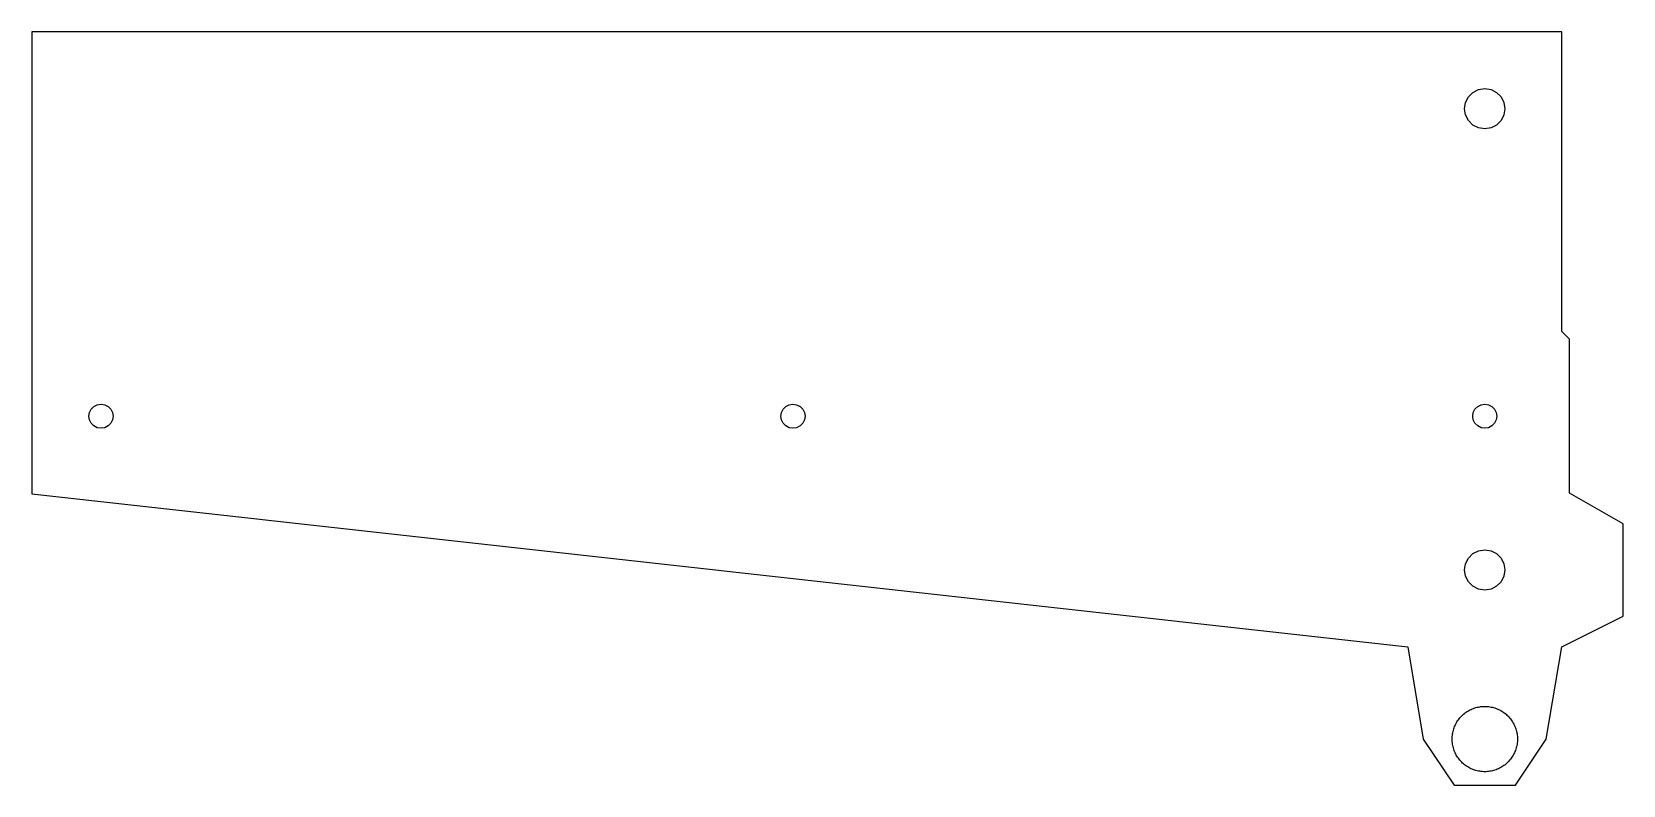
# Model space of a CAD drawing. Header units: metres. Extents: x -189 to 18, y -48 to 50.
import ezdxf

# ---------------------------------------------------------------- set-up
doc = ezdxf.new("R2010")
doc.units = ezdxf.units.M

msp = doc.modelspace()

# ---------------------------------------------------------------- linework, layer by layer
for p, q in [((10, 50), (-189, 50)), ((-189, 50), (-189, -10.1111)), ((10, 11), (10, 50)), ((-2.49652, 40.8112), (-2.12366, 41.5429)), ((-2.12366, 41.5429), (-1.54292, 42.1237)), ((-1.54292, 42.1237), (-0.811157, 42.4965)), ((-0.811157, 42.4965), (0, 42.625)), ((0, 42.625), (0.811157, 42.4965)), ((0.811157, 42.4965), (1.54292, 42.1237)), ((1.54292, 42.1237), (2.12366, 41.5429)), ((2.12366, 41.5429), (2.49652, 40.8112)), ((-2.625, 40), (-2.49652, 40.8112)), ((-2.49652, 39.1888), (-2.625, 40)), ((2.49652, 40.8112), (2.625, 40)), ((2.625, 40), (2.49652, 39.1888)), ((-2.12366, 38.4571), (-2.49652, 39.1888)), ((-1.54292, 37.8763), (-2.12366, 38.4571)), ((-0.811157, 37.5035), (-1.54292, 37.8763)), ((0, 37.375), (-0.811157, 37.5035)), ((0.811157, 37.5035), (0, 37.375)), ((1.54292, 37.8763), (0.811157, 37.5035)), ((2.12366, 38.4571), (1.54292, 37.8763)), ((2.49652, 39.1888), (2.12366, 38.4571)), ((11, 10), (10, 11)), ((11, -10), (11, 10)), ((-181.575, 0), (-181.498, 0.486694)), ((-181.498, -0.486694), (-181.575, 0)), ((-181.498, 0.486694), (-181.274, 0.925751)), ((-181.274, 0.925751), (-180.926, 1.2742)), ((-180.926, 1.2742), (-180.487, 1.49791)), ((-180.487, 1.49791), (-180, 1.575)), ((-180, 1.575), (-179.513, 1.49791)), ((-179.513, 1.49791), (-179.074, 1.2742)), ((-179.074, 1.2742), (-178.726, 0.925751)), ((-178.726, 0.925751), (-178.502, 0.486694)), ((-178.502, 0.486694), (-178.425, 0)), ((-178.425, 0), (-178.502, -0.486694)), ((-91.575, 0), (-91.4979, 0.486694)), ((-91.4979, -0.486694), (-91.575, 0)), ((-91.4979, 0.486694), (-91.2742, 0.925751)), ((-91.2742, 0.925751), (-90.9258, 1.2742)), ((-90.9258, 1.2742), (-90.4867, 1.49791)), ((-90.4867, 1.49791), (-90, 1.575)), ((-90, 1.575), (-89.5133, 1.49791)), ((-89.5133, 1.49791), (-89.0742, 1.2742)), ((-89.0742, 1.2742), (-88.7258, 0.925751)), ((-88.7258, 0.925751), (-88.5021, 0.486694)), ((-88.5021, 0.486694), (-88.425, 0)), ((-88.425, 0), (-88.5021, -0.486694)), ((-1.575, 0), (-1.49791, 0.486694)), ((-1.49791, -0.486694), (-1.575, 0)), ((-1.49791, 0.486694), (-1.2742, 0.925751)), ((-1.2742, 0.925751), (-0.925751, 1.2742)), ((-0.925751, 1.2742), (-0.486694, 1.49791)), ((-0.486694, 1.49791), (0, 1.575)), ((0, 1.575), (0.486694, 1.49791)), ((0.486694, 1.49791), (0.925751, 1.2742)), ((0.925751, 1.2742), (1.2742, 0.925751)), ((1.2742, 0.925751), (1.49791, 0.486694)), ((1.49791, 0.486694), (1.575, 0)), ((1.575, 0), (1.49791, -0.486694)), ((-181.274, -0.925751), (-181.498, -0.486694)), ((-180.926, -1.2742), (-181.274, -0.925751)), ((-180.487, -1.49791), (-180.926, -1.2742)), ((-180, -1.575), (-180.487, -1.49791)), ((-179.513, -1.49791), (-180, -1.575)), ((-179.074, -1.2742), (-179.513, -1.49791)), ((-178.726, -0.925751), (-179.074, -1.2742)), ((-178.502, -0.486694), (-178.726, -0.925751)), ((-91.2742, -0.925751), (-91.4979, -0.486694)), ((-90.9258, -1.2742), (-91.2742, -0.925751)), ((-90.4867, -1.49791), (-90.9258, -1.2742)), ((-90, -1.575), (-90.4867, -1.49791)), ((-89.5133, -1.49791), (-90, -1.575)), ((-89.0742, -1.2742), (-89.5133, -1.49791)), ((-88.7258, -0.925751), (-89.0742, -1.2742)), ((-88.5021, -0.486694), (-88.7258, -0.925751)), ((-1.2742, -0.925751), (-1.49791, -0.486694)), ((-0.925751, -1.2742), (-1.2742, -0.925751)), ((-0.486694, -1.49791), (-0.925751, -1.2742)), ((0, -1.575), (-0.486694, -1.49791)), ((0.486694, -1.49791), (0, -1.575)), ((0.925751, -1.2742), (0.486694, -1.49791)), ((1.2742, -0.925751), (0.925751, -1.2742)), ((1.49791, -0.486694), (1.2742, -0.925751)), ((-189, -10.1111), (-10, -30)), ((18, -14), (11, -10)), ((18, -26), (18, -14)), ((-2.49652, -19.1888), (-2.12366, -18.4571)), ((-2.12366, -18.4571), (-1.54292, -17.8763)), ((-1.54292, -17.8763), (-0.811157, -17.5035)), ((-0.811157, -17.5035), (0, -17.375)), ((0, -17.375), (0.811157, -17.5035)), ((0.811157, -17.5035), (1.54292, -17.8763)), ((1.54292, -17.8763), (2.12366, -18.4571)), ((2.12366, -18.4571), (2.49652, -19.1888)), ((-2.625, -20), (-2.49652, -19.1888)), ((-2.49652, -20.8112), (-2.625, -20)), ((2.49652, -19.1888), (2.625, -20)), ((2.625, -20), (2.49652, -20.8112)), ((-2.12366, -21.5429), (-2.49652, -20.8112)), ((-1.54292, -22.1237), (-2.12366, -21.5429)), ((-0.811157, -22.4965), (-1.54292, -22.1237)), ((0, -22.625), (-0.811157, -22.4965)), ((0.811157, -22.4965), (0, -22.625)), ((1.54292, -22.1237), (0.811157, -22.4965)), ((2.12366, -21.5429), (1.54292, -22.1237)), ((2.49652, -20.8112), (2.12366, -21.5429)), ((10, -30), (18, -26)), ((-10, -30), (-8, -42)), ((8, -42), (10, -30)), ((-3.33759, -39.3689), (-3.23172, -39.2398)), ((-3.23172, -39.2398), (-3.12086, -39.1151)), ((-3.12086, -39.1151), (-3.0052, -38.9948)), ((-3.0052, -38.9948), (-2.8849, -38.8791)), ((-2.8849, -38.8791), (-2.76015, -38.7683)), ((-2.76015, -38.7683), (-2.63113, -38.6624)), ((-2.63113, -38.6624), (-2.49808, -38.5617)), ((-2.49808, -38.5617), (-2.36116, -38.4662)), ((-2.36116, -38.4662), (-2.22061, -38.3763)), ((-2.22061, -38.3763), (-2.07663, -38.2919)), ((-2.07663, -38.2919), (-1.92946, -38.2132)), ((-1.92946, -38.2132), (-1.7793, -38.1404)), ((-1.7793, -38.1404), (-1.6264, -38.0735)), ((-1.6264, -38.0735), (-1.47099, -38.0127)), ((-1.47099, -38.0127), (-1.31331, -37.958)), ((-1.31331, -37.958), (-1.15361, -37.9096)), ((-1.15361, -37.9096), (-0.992142, -37.8674)), ((-0.992142, -37.8674), (-0.829132, -37.8316)), ((-0.829132, -37.8316), (-0.664841, -37.8023)), ((-0.664841, -37.8023), (-0.499527, -37.7794)), ((-0.499527, -37.7794), (-0.33345, -37.7631)), ((-0.33345, -37.7631), (-0.16684, -37.7533)), ((-0.16684, -37.7533), (0, -37.75)), ((0, -37.75), (0.16684, -37.7533)), ((0.16684, -37.7533), (0.33345, -37.7631)), ((0.33345, -37.7631), (0.499527, -37.7794)), ((0.499527, -37.7794), (0.664841, -37.8023)), ((0.664841, -37.8023), (0.829132, -37.8316)), ((0.829132, -37.8316), (0.992142, -37.8674)), ((0.992142, -37.8674), (1.15361, -37.9096)), ((1.15361, -37.9096), (1.31331, -37.958)), ((1.31331, -37.958), (1.47099, -38.0127)), ((1.47099, -38.0127), (1.6264, -38.0735)), ((1.6264, -38.0735), (1.7793, -38.1404)), ((1.7793, -38.1404), (1.92946, -38.2132)), ((1.92946, -38.2132), (2.07663, -38.2919)), ((2.07663, -38.2919), (2.22061, -38.3763)), ((2.22061, -38.3763), (2.36116, -38.4662)), ((2.36116, -38.4662), (2.49808, -38.5617)), ((2.49808, -38.5617), (2.63113, -38.6624)), ((2.63113, -38.6624), (2.76015, -38.7683)), ((2.76015, -38.7683), (2.8849, -38.8791)), ((2.8849, -38.8791), (3.0052, -38.9948)), ((3.0052, -38.9948), (3.12086, -39.1151)), ((3.12086, -39.1151), (3.23172, -39.2398)), ((3.23172, -39.2398), (3.33759, -39.3689)), ((-4.22054, -41.5005), (-4.19766, -41.3351)), ((-4.19766, -41.3351), (-4.16833, -41.1709)), ((-4.16833, -41.1709), (-4.13257, -41.0078)), ((-4.13257, -41.0078), (-4.09042, -40.8464)), ((-4.09042, -40.8464), (-4.04198, -40.6867)), ((-4.04198, -40.6867), (-3.9873, -40.529)), ((-3.9873, -40.529), (-3.92648, -40.3736)), ((-3.92648, -40.3736), (-3.8596, -40.2207)), ((-3.8596, -40.2207), (-3.78677, -40.0705)), ((-3.78677, -40.0705), (-3.7081, -39.9234)), ((-3.7081, -39.9234), (-3.62372, -39.7794)), ((-3.62372, -39.7794), (-3.53374, -39.6388)), ((-3.53374, -39.6388), (-3.43831, -39.5019)), ((-3.43831, -39.5019), (-3.33759, -39.3689)), ((3.33759, -39.3689), (3.43831, -39.5019)), ((3.43831, -39.5019), (3.53374, -39.6388)), ((3.53374, -39.6388), (3.62372, -39.7794)), ((3.62372, -39.7794), (3.7081, -39.9234)), ((3.7081, -39.9234), (3.78677, -40.0705)), ((3.78677, -40.0705), (3.8596, -40.2207)), ((3.8596, -40.2207), (3.92648, -40.3736)), ((3.92648, -40.3736), (3.9873, -40.529)), ((3.9873, -40.529), (4.04198, -40.6867)), ((4.04198, -40.6867), (4.09042, -40.8464)), ((4.09042, -40.8464), (4.13257, -41.0078)), ((4.13257, -41.0078), (4.16833, -41.1709)), ((4.16833, -41.1709), (4.19766, -41.3351)), ((4.19766, -41.3351), (4.22054, -41.5005)), ((-8, -42), (-4, -48)), ((-4.25, -42), (-4.24672, -41.8331)), ((-4.24672, -42.1668), (-4.25, -42)), ((-4.24672, -41.8331), (-4.23689, -41.6665)), ((-4.23689, -42.3335), (-4.24672, -42.1668)), ((-4.23689, -41.6665), (-4.22054, -41.5005)), ((-4.22054, -42.4995), (-4.23689, -42.3335)), ((-4.19766, -42.6648), (-4.22054, -42.4995)), ((-4.16833, -42.8291), (-4.19766, -42.6648)), ((-4.13257, -42.9921), (-4.16833, -42.8291)), ((-4.09042, -43.1536), (-4.13257, -42.9921)), ((-4.04198, -43.3133), (-4.09042, -43.1536)), ((-3.9873, -43.471), (-4.04198, -43.3133)), ((4.04198, -43.3133), (3.9873, -43.471)), ((4, -48), (8, -42)), ((4.09042, -43.1536), (4.04198, -43.3133)), ((4.13257, -42.9921), (4.09042, -43.1536)), ((4.16833, -42.8291), (4.13257, -42.9921)), ((4.19766, -42.6648), (4.16833, -42.8291)), ((4.22054, -42.4995), (4.19766, -42.6648)), ((4.22054, -41.5005), (4.23689, -41.6665)), ((4.23689, -42.3335), (4.22054, -42.4995)), ((4.23689, -41.6665), (4.24672, -41.8331)), ((4.24672, -42.1668), (4.23689, -42.3335)), ((4.24672, -41.8331), (4.25, -42)), ((4.25, -42), (4.24672, -42.1668)), ((-3.92648, -43.6264), (-3.9873, -43.471)), ((-3.8596, -43.7793), (-3.92648, -43.6264)), ((-3.78677, -43.9295), (-3.8596, -43.7793)), ((-3.7081, -44.0766), (-3.78677, -43.9295)), ((-3.62372, -44.2206), (-3.7081, -44.0766)), ((-3.53374, -44.3612), (-3.62372, -44.2206)), ((-3.43831, -44.4981), (-3.53374, -44.3612)), ((-3.33759, -44.6311), (-3.43831, -44.4981)), ((-3.23172, -44.7601), (-3.33759, -44.6311)), ((-3.12086, -44.8849), (-3.23172, -44.7601)), ((-3.0052, -45.0052), (-3.12086, -44.8849)), ((-2.8849, -45.1209), (-3.0052, -45.0052)), ((-2.76015, -45.2317), (-2.8849, -45.1209)), ((-2.63113, -45.3376), (-2.76015, -45.2317)), ((-2.49808, -45.4383), (-2.63113, -45.3376)), ((-2.36116, -45.5337), (-2.49808, -45.4383)), ((-2.22061, -45.6237), (-2.36116, -45.5337)), ((2.36116, -45.5337), (2.22061, -45.6237)), ((2.49808, -45.4383), (2.36116, -45.5337)), ((2.63113, -45.3376), (2.49808, -45.4383)), ((2.76015, -45.2317), (2.63113, -45.3376)), ((2.8849, -45.1209), (2.76015, -45.2317)), ((3.0052, -45.0052), (2.8849, -45.1209)), ((3.12086, -44.8849), (3.0052, -45.0052)), ((3.23172, -44.7601), (3.12086, -44.8849)), ((3.33759, -44.6311), (3.23172, -44.7601)), ((3.43831, -44.4981), (3.33759, -44.6311)), ((3.53374, -44.3612), (3.43831, -44.4981)), ((3.62372, -44.2206), (3.53374, -44.3612)), ((3.7081, -44.0766), (3.62372, -44.2206)), ((3.78677, -43.9295), (3.7081, -44.0766)), ((3.8596, -43.7793), (3.78677, -43.9295)), ((3.92648, -43.6264), (3.8596, -43.7793)), ((3.9873, -43.471), (3.92648, -43.6264)), ((-2.07663, -45.7081), (-2.22061, -45.6237)), ((-1.92946, -45.7868), (-2.07663, -45.7081)), ((-1.7793, -45.8596), (-1.92946, -45.7868)), ((-1.6264, -45.9265), (-1.7793, -45.8596)), ((-1.47099, -45.9873), (-1.6264, -45.9265)), ((-1.31331, -46.042), (-1.47099, -45.9873)), ((-1.15361, -46.0904), (-1.31331, -46.042)), ((-0.992142, -46.1326), (-1.15361, -46.0904)), ((-0.829132, -46.1683), (-0.992142, -46.1326)), ((-0.664841, -46.1977), (-0.829132, -46.1683)), ((-0.499527, -46.2205), (-0.664841, -46.1977)), ((-0.33345, -46.2369), (-0.499527, -46.2205)), ((-0.16684, -46.2467), (-0.33345, -46.2369)), ((0, -46.25), (-0.16684, -46.2467)), ((0.16684, -46.2467), (0, -46.25)), ((0.33345, -46.2369), (0.16684, -46.2467)), ((0.499527, -46.2205), (0.33345, -46.2369)), ((0.664841, -46.1977), (0.499527, -46.2205)), ((0.829132, -46.1683), (0.664841, -46.1977)), ((0.992142, -46.1326), (0.829132, -46.1683)), ((1.15361, -46.0904), (0.992142, -46.1326)), ((1.31331, -46.042), (1.15361, -46.0904)), ((1.47099, -45.9873), (1.31331, -46.042)), ((1.6264, -45.9265), (1.47099, -45.9873)), ((1.7793, -45.8596), (1.6264, -45.9265)), ((1.92946, -45.7868), (1.7793, -45.8596)), ((2.07663, -45.7081), (1.92946, -45.7868)), ((2.22061, -45.6237), (2.07663, -45.7081)), ((-4, -48), (4, -48))]:
    msp.add_line(p, q)

doc.saveas('drawing.dxf')
